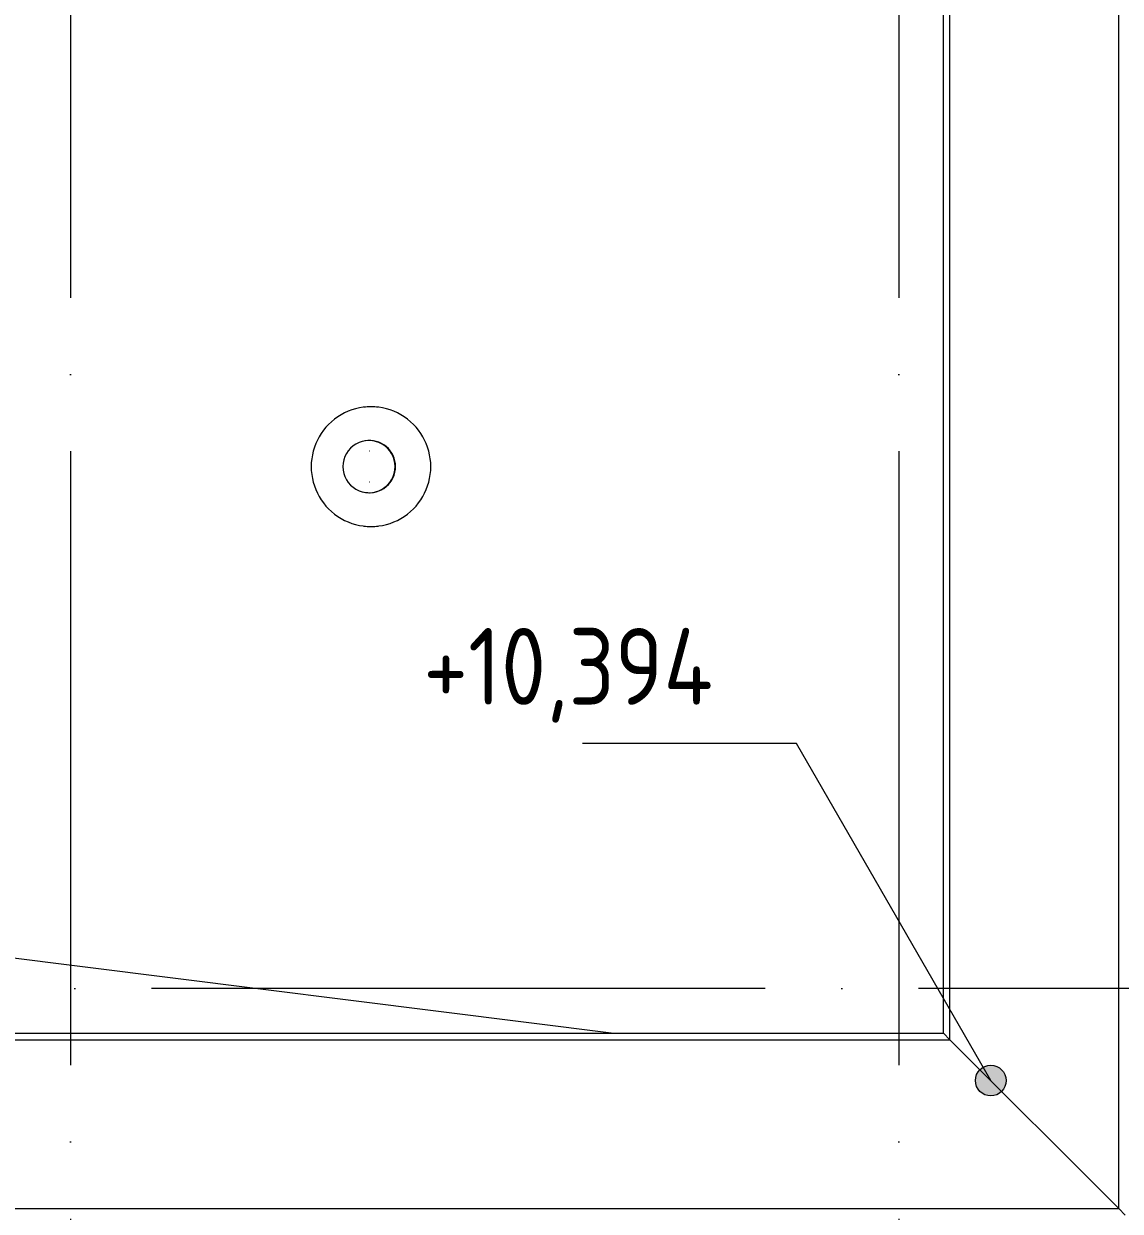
# Model space of a CAD drawing. Header units: millimetres. Extents: x -88595 to 880822, y -1054509 to -148035.
# Drawn here: x 560911 to 564485, y -247978 to -244109 of the extents above; entities that cross this region are included whole.
import ezdxf

# ---------------------------------------------------------------- set-up
doc = ezdxf.new("R2010")
doc.units = ezdxf.units.MM
doc.linetypes.add('ADSK_Линия сетки', pattern=[25, 20, -2.5, 0, -2.5])
for name, color, linetype, lineweight in [('Крыша', 7, 'Continuous', 9), ('Оборудование', 7, 'Continuous', 18), ('Ограждение', 7, 'Continuous', 9), ('Оси', 7, 'Continuous', 9), ('Отметки', 7, 'Continuous', 9)]:
    doc.layers.add(name, color=color, linetype=linetype, lineweight=lineweight)
doc.styles.add('GOST Common_2', font='GOST_Common.ttf', dxfattribs={"width": 0.9, "height": 350})

# ---------------------------------------------------------------- blocks, each defined once
blk = doc.blocks.new('Кровля')
at = {"layer": 'Отметки'}
h = blk.add_hatch(color=256, dxfattribs=at)
edge = h.paths.add_edge_path()
edge.add_arc((576330.5, 678885.5), 50, 0, 360)
at = {"layer": 'Крыша'}
for p in [(571630.5, 679475.1), (575101.4, 679039.7)]:
    blk.add_line(p, (575101.4, 679039.7), dxfattribs=at)
at = {"layer": 'Оборудование'}
for p, q in [((574310.4, 681080.5), (574310.3, 681080.5)), ((574305.5, 680970.5), (574303.7, 680970.5)), ((574306.9, 680935.5), (574305.5, 680935.5)), ((574305.5, 680835.5), (574306.9, 680835.5)), ((574303.7, 680800.5), (574305.5, 680800.5)), ((574310.3, 680690.5), (574310.4, 680690.5))]:
    blk.add_line(p, q, dxfattribs=at)
for centre, major_axis, start_param, end_param in [((574310.3, 680885.5), (0, 195), 4.712389, 7.853982), ((574310.4, 680885.5), (0, 195), 6.162355, 6.404016), ((574303.7, 680885.5), (0, 85), 4.712389, 7.853982), ((574305.5, 680885.5), (0, 85), 4.712389, 6.457718), ((574310.3, 680885.5), (0, 195), 1.570796, 4.712389), ((574303.7, 680885.5), (0, 85), 1.570796, 4.712389), ((574305.5, 680885.5), (0, 85), 2.96706, 4.712389), ((574310.4, 680885.5), (0, 195), 3.020762, 3.262423)]:
    blk.add_ellipse(centre, major_axis=major_axis, ratio=0.999886, start_param=start_param, end_param=end_param, dxfattribs=at)
at = {"layer": 'Ограждение'}
for p, q in [((576747.5, 678468.5), (576747.5, 691302.5)), ((576176.3, 679039.7), (576176.3, 690731.2)), ((576197.5, 679018.5), (576197.5, 690752.5)), ((552426.3, 679039.7), (576176.3, 679039.7)), ((576197.5, 679018.5), (576176.3, 679039.7)), ((576176.3, 679039.7), (576197.5, 679018.5)), ((552447.5, 679018.5), (576197.5, 679018.5)), ((576747.5, 678468.5), (576197.5, 679018.5)), ((576197.5, 679018.5), (576747.5, 678468.5)), ((552997.5, 678468.5), (576747.5, 678468.5)), ((576768.7, 678447.2), (576747.5, 678468.5)), ((576747.5, 678468.5), (576768.7, 678447.2))]:
    blk.add_line(p, q, dxfattribs=at)
at = {"layer": 'Оси', "linetype": 'ADSK_Линия сетки', "ltscale": 100}
for p, q in [((573330.5, 695936.1), (573330.5, 677900.3)), ((576030.5, 695936.1), (576030.5, 677900.3)), ((580595.5, 679185.5), (508358.2, 679185.5))]:
    blk.add_line(p, q, dxfattribs=at)
at = {"layer": 'Отметки', "lineweight": 20}
for p, q in [((575696.8, 679983), (574999.8, 679983)), ((576330.5, 678885.5), (575696.8, 679983))]:
    blk.add_line(p, q, dxfattribs=at)
at = {"layer": 'Отметки'}
blk.add_circle((576330.5, 678885.5), 50, dxfattribs=at)
at = {"layer": 'Отметки', "style": 'GOST Common_2', "width": 0.9}
blk.add_text('+10,394', height=250, dxfattribs=at).set_placement((574480.7, 680109.7))

msp = doc.modelspace()

# ---------------------------------------------------------------- block references
at = {"layer": 'Оборудование', "color": 5, "true_color": 0x0000ff}
msp.add_blockref('Кровля', (-12267.3, -926437.4), dxfattribs=at)

doc.saveas('drawing.dxf')
